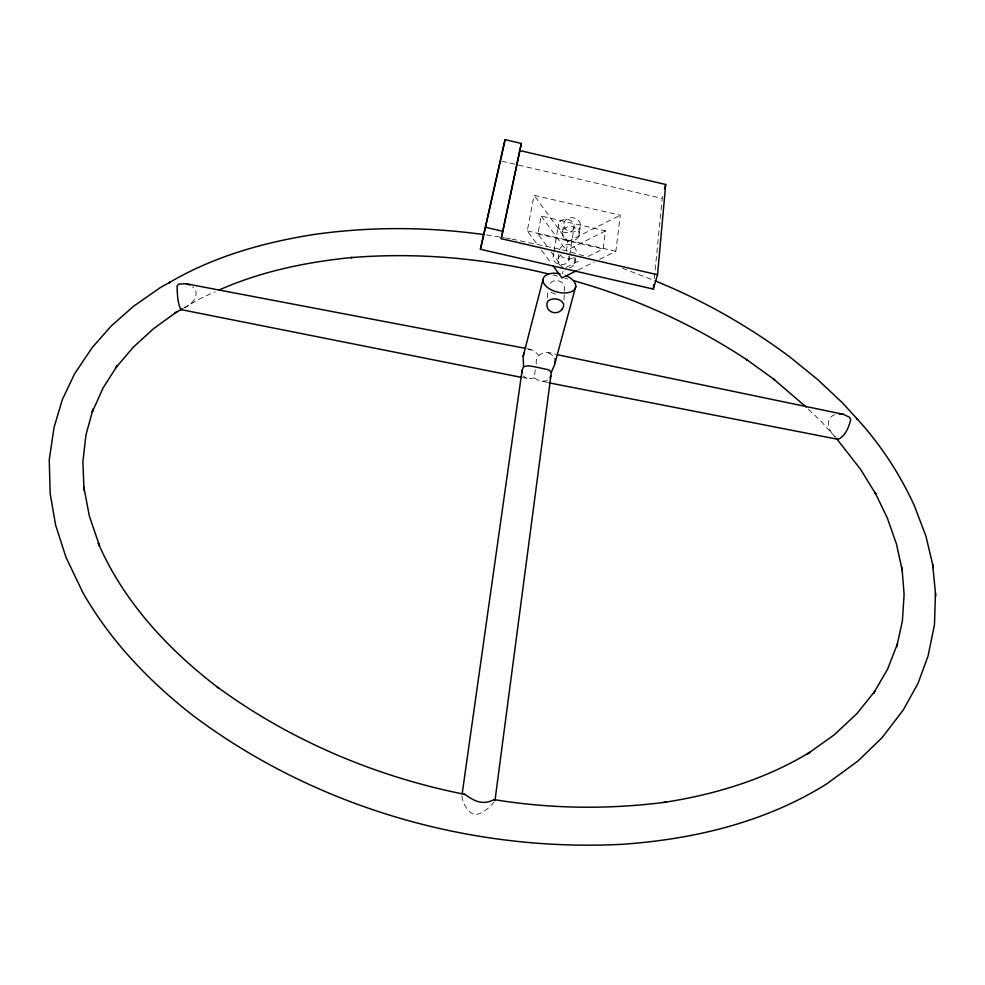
<?xml version="1.0" encoding="UTF-8"?>
<svg xmlns="http://www.w3.org/2000/svg" width="985" height="985" viewBox="0 0 985 985"><rect width="100%" height="100%" fill="white"/><g stroke="black" fill="none" stroke-linecap="round" stroke-linejoin="round"><path stroke-width="0.74" stroke-dasharray="4.92 3.69" d="M547.389 382.512L537.835 380.075L534.289 377.846L535.311 368.944M563.974 299.711L564.59 289.368A7.732 6.205 42.9 0 0 564.54 287.435C563.703 280.122 553.471 278.065 549.581 284.173A7.732 5.676 -30.1 0 0 548.546 285.872M547.315 297.962L547.845 290.587M461.928 795.917C462.519 803.489 467.481 811.468 474.376 814.817C482.515 813.967 489.397 807.848 494.347 801.716M654.286 278.509L662.511 195.572M599.68 259.289L615.847 251.298L620.279 215.247L534.079 195.276L527.27 230.847L537.945 245.339M588.07 256.445L603.115 248.983L605.516 230.921L541.208 216.047L537.933 233.938L547.611 247.112M574.821 262.884L575.622 257.614M578.971 235.6A8.459 7.178 8.9 0 0 568.21 226.685A8.459 7.178 8.9 0 0 565.033 238.739A8.459 7.178 8.9 0 0 578.971 235.6L580.313 226.735A8.409 7.154 8.9 0 0 569.625 217.87A8.409 7.154 8.9 0 0 566.473 229.874A8.409 7.154 8.9 0 0 580.313 226.735M569.01 259.683L569.49 256.642M569.724 255.127L574.009 227.757A7.942 6.76 9.2 0 0 563.913 219.384A7.942 6.76 9.2 0 0 560.933 230.712A7.942 6.76 9.2 0 0 574.009 227.757M562.607 273.965L563.026 271.318M605.516 230.921L566.35 250.498L567.779 241.596L534.079 195.276M558.002 259.006L558.877 253.748M562.497 231.783L563.949 222.955M553.176 256.026L553.693 252.997M553.939 251.471L558.557 224.174M536.259 364.007C534.892 352.162 547.734 350.771 555.983 354.452M184.343 307.665C192.247 304.882 201.211 293.862 192.629 286.807M183.53 308.157L200.09 298.652L215.198 291.769M567.779 241.596L620.279 215.247M566.19 267.304L581.236 259.843M578.133 269.952L594.3 261.961M834.824 414.697C824.47 418.219 828.705 431.664 835.182 436.946M547.451 380.616L541.368 381.33M534.289 377.846L530.435 378.622L522.53 377.6M528.44 349.429L534.116 350.525L538.487 355.142M486.418 234.898L504.431 237.742M505.933 238.001L510.439 238.801M511.929 239.059L564.159 250.215L584.721 256.125M526.667 348.591L531.198 349.453M527.27 230.847L615.847 251.298M537.933 233.938L603.115 248.983M552.979 275.012L557.461 276.046M501.71 161.171L661.711 198.342M564.848 278.164L567.791 279.014M555.552 294.183L549.938 292.016M622.458 268.289L653.658 280.269M548.46 352.876L553.693 355.942M527.049 378.499L522.579 375.704M808.34 409.132L821.502 421.74L835.342 437.229M541.504 250.165L551.292 263.451M551.132 251.901L563.457 268.671M541.208 216.047L566.35 250.498M568.825 256.125A8.126 6.846 9.2 0 1 560.416 264.657A8.126 6.846 9.2 0 1 553.89 254.364M572.482 258.045A8.582 7.24 8.9 0 1 559.739 253.576M559.529 249.808A8.582 7.24 8.9 0 1 569.712 244.711A8.582 7.24 8.9 0 1 576.225 253.662M573.676 257.331A8.631 7.264 8.9 0 1 569.022 267.994M560.637 266.061A8.631 7.264 8.9 0 1 560.046 255.743"/><path stroke-width="1.48" d="M542.957 279.728L523.146 356.348L523.552 366.715L522.112 370.188L462.174 793.725M495.098 799.611L550.898 375.876C550.664 369.831 556.488 365.226 555.035 358.959M935.454 592.995L934.47 624.638L928.079 655.936L917.983 683.467L903.282 709.951L882.043 737.703L857.984 760.999L826.821 783.801C766.256 821.835 695.09 839.048 624.355 844.12L622.668 844.293C471.766 852.148 317.798 807.934 196.126 717.843L194.501 716.698C150.274 682.433 110.689 641.457 82.875 592.601L66.032 557.362L55.616 525.116L50.173 493.559L49.25 459.761L54.052 427.404L62.264 399.812L74.478 374.004L92.122 347.656L111.28 325.937L133.455 306.335L160.444 287.509L169.888 282.252C213.794 256.506 263.574 242.445 313.587 234.541L315.151 234.319C370.902 226.525 427.675 226.821 483.413 234.541M657.537 274.716L665.7 184.478L519.735 150.533L521.397 143.453L505.083 139.648L480.434 249.279L653.301 289.098L657.537 274.716L501.23 238.678L519.735 150.533M653.301 289.098L653.72 284.554M521.816 373.204L522.112 370.188M501.23 238.678L521.397 143.453M897.003 645.507L902.408 620.895L904.107 594.423L901.977 567.803L902.297 570.771L896.498 544.151L887.276 517.876L874.84 492.131L875.997 494.396L860.508 469.242L836.339 438.337M480.434 249.279L505.083 139.648M896.695 646.96L897.458 643.808L887.608 669.111L873.51 693.378L875.32 690.67L856.913 713.608L834.209 734.847L807.294 754.042L809.756 752.331C765.37 779.307 714.999 794.587 663.902 802.418L665.934 802.135C608.89 809.596 550.812 808.919 494.039 799.598C482.453 805.57 474.474 801.15 464.797 794.366C375.888 776.722 290.403 740.535 217.18 686.914L218.744 688.121C168.349 649.755 123.556 601.81 98.217 543.08L99.547 545.887L89.376 516.115L83.787 486.91L84.02 490.148L82.888 461.866L85.99 434.742L93.107 409.009L92.233 412.087L103.117 387.881L117.449 365.435L115.688 367.873L133.27 347.212L153.734 328.522L176.771 311.876L174.616 313.292L182.262 308.896M555.109 362.689L575.769 286.352M664.506 188.64L665.7 184.478M523.146 356.348L524.402 352.519M550.012 377.76L550.898 375.876M168.878 282.83L170.27 282.055L169.272 282.596M548.891 382.808L837.964 439.322C845.278 436.441 848.996 426.837 850.72 419.622L849.661 417.332L843.258 414.266L557.485 354.76M523.552 366.715L528.12 365.755L535.04 366.826L548.559 369.806L551.28 372.207M576.791 270.616L561.967 277.942L553.077 265.864M219.323 289.898C261.247 271.318 306.704 261.985 352.174 257.479L350.808 257.627C417.024 252.185 484.029 258.07 548.485 273.978M525.153 348.296L185.599 283.655L178.654 284.111L177.115 285.958C177.201 293.665 177.546 302.715 180.821 309.549L181.597 309.216M462.765 794.366L464.797 794.366M839.06 413.909L843.258 414.266M180.809 309.561L521.028 377.304M485.506 227.276L502.978 231.315M573.701 280.713C635.276 297.987 694.179 324.865 747.492 360.214L746.421 359.439L774.616 379.779L773.36 378.868L806.149 407.027M185.599 283.655L189.612 284.936M655.062 280.836C703.13 300.339 748.575 326.17 790.13 357.186L817.969 379.816L842.458 402.84L856.888 418.65C880.565 444.407 899.847 474.081 914.437 505.871L925.949 536.197L932.635 564.504L935.75 596.097M494.039 799.598L494.975 800.128M836.831 438.608L837.964 439.322M856.544 418.317L857.689 419.561L856.888 418.65M932.635 564.504L932.918 567.495M565.501 275.455A16.807 9.21 14.8 0 1 570.906 291.892A16.807 9.21 14.8 0 1 544.065 283.754A16.807 9.21 14.8 0 1 559.96 273.781M562.066 309.093C558.126 315.225 547.832 313.181 546.958 305.806A7.843 6.242 42.5 0 1 548.423 300.684C552.93 297.47 561.228 298.541 563.555 303.934A7.843 5.701 -29.8 0 1 562.066 309.093"/></g></svg>
